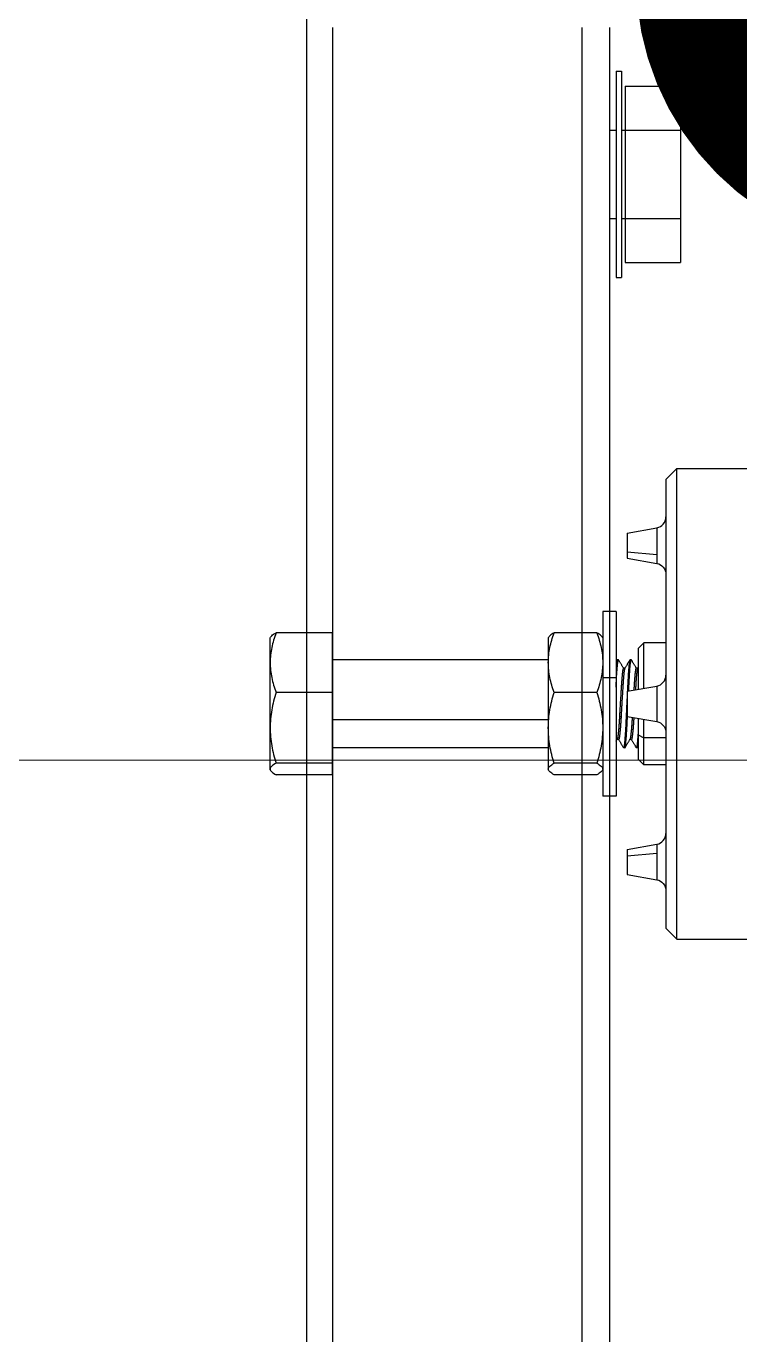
# Model space of a CAD drawing. Extents: x -32000 to 416743, y -254124 to 144214.
# Drawn here: x 257039.9 to 257168.8, y 74896.2 to 75132.6 of the extents above; entities that cross this region are included whole.
import ezdxf

# ---------------------------------------------------------------- set-up
doc = ezdxf.new("R2010")
doc.units = 0
doc.header["$LTSCALE"] = 10
doc.linetypes.add('H12PL4$0$JJP_三點線', pattern=[0.9, 0.3, -0.15, 0, -0.15, 0, -0.15, 0, -0.15])
doc.linetypes.add('XFM7P40ICA$0$H12PL4$0$JJP_三點線', pattern=[0.9, 0.3, -0.15, 0, -0.15, 0, -0.15, 0, -0.15])
for name, color, linetype in [('H12PL4$0$S-GRID', 252, 'Continuous'), ('XFM1P40$0$E-CBL-DIM', 250, 'Continuous'), ('XFM1P40$0$M-PIPE-CHWR13', 94, 'Continuous'), ('XFM1Q40$0$COL', 1, 'Continuous'), ('XFM1Q40$0$M-EQPM-MAU', 22, 'Continuous'), ('XFM7P40ICA$0$H12PL4$0$L40_19_MEJI', 252, 'Continuous'), ('XFM7P40ICA$0$H12PL4$0$S-GRID', 252, 'Continuous')]:
    doc.layers.add(name, color=color, linetype=linetype)
doc.styles.add('XFM1P40$0$dim-txt', font='isocp.shx', dxfattribs={"width": 0.7, "bigfont": 'chineset.shx'})
doc.dimstyles.new('XFM1P40$0$2000-dim', dxfattribs={"dimscale": 2000, "dimtxt": 0.1, "dimasz": 0.05, "dimexe": 0.1, "dimexo": 0.1, "dimgap": 0.05, "dimtad": 1, "dimdec": 0, "dimrnd": 5, "dimtxsty": 'XFM1P40$0$dim-txt', "dimblk": 'XFM1P40$0$_Dot', "dimcen": 2, "dimclrd": 256, "dimclre": 256, "dimclrt": 256, "dimadec": 0, "dimazin": 0, "dimtfac": 1, "dimtdec": 0, "dimtix": 1, "dimtmove": 2, "dimatfit": 3, "dimldrblk": 'XFM1P40$0$_Oblique', "dimfxl": 1, "dimtvp": 1, "dimarcsym": 0})

# ---------------------------------------------------------------- blocks, each defined once
blk = doc.blocks.new('H12PL4')
at = {"layer": 'H12PL4$0$S-GRID', "linetype": 'H12PL4$0$JJP_三點線', "lineweight": 0}
blk.add_line((-29000, 75000), (289600, 75000), dxfattribs=at)
blk = doc.blocks.new('XFM1P40$0$_Dot')
at = {"color": 0, "linetype": 'ByBlock', "lineweight": -2}
blk.add_line((-0.5, 0), (-1, 0), dxfattribs=at)
at = {"color": 0, "linetype": 'ByBlock', "const_width": 0.5}
blk.add_lwpolyline([(-0.25, 0, 1), (0.25, 0, 1)], format="xyb", close=True, dxfattribs=at)
blk = doc.blocks.new('*D288')
at = {"layer": 'DEFPOINTS', "color": 0, "transparency": 16777216}
for p in [(254630.54, 75140.63, 0), (257200, 75141.28), (257200, 75140.63, 0)]:
    blk.add_point(p, dxfattribs=at)
at = {"layer": 'XFM1P40$0$E-CBL-DIM', "lineweight": -2}
for p, q in [((254630.54, 75340.63), (254630.54, 75341.28)), ((257200, 75340.63), (257200, 75341.28)), ((254730.54, 75141.28), (257100, 75141.28))]:
    blk.add_line(p, q, dxfattribs=at)
at = {"layer": 'XFM1P40$0$E-CBL-DIM', "lineweight": -2, "xscale": 100, "yscale": 100, "zscale": 100, "rotation": 180}
blk.add_blockref('XFM1P40$0$_Dot', (254630.54, 75141.28), dxfattribs=at)
at = {"layer": 'XFM1P40$0$E-CBL-DIM', "lineweight": -2, "xscale": 100, "yscale": 100, "zscale": 100}
blk.add_blockref('XFM1P40$0$_Dot', (257200, 75141.28), dxfattribs=at)
at = {"layer": 'XFM1P40$0$E-CBL-DIM', "insert": (255915.27, 75341.3), "char_height": 200, "attachment_point": 5, "style": 'XFM1P40$0$dim-txt'}
blk.add_mtext('2570', dxfattribs=at)
blk = doc.blocks.new('XFM1P40$0$_Oblique')
at = {"color": 0, "linetype": 'ByBlock', "lineweight": -2}
blk.add_line((-0.5, -0.5), (0.5, 0.5), dxfattribs=at)
blk = doc.blocks.new('*D289')
at = {"layer": 'DEFPOINTS', "color": 0, "transparency": 16777216}
for p in [(257200, 75140.63, 0), (257620, 75141.28), (257620, 75140.63, 0)]:
    blk.add_point(p, dxfattribs=at)
at = {"layer": 'XFM1P40$0$E-CBL-DIM', "lineweight": -2}
for p, q in [((257200, 75340.63), (257200, 75341.28)), ((257620, 75340.63), (257620, 75341.28)), ((257100, 75141.28), (257000, 75141.28)), ((257200, 75141.28), (257620, 75141.28)), ((257720, 75141.28), (257820, 75141.28))]:
    blk.add_line(p, q, dxfattribs=at)
at = {"layer": 'XFM1P40$0$E-CBL-DIM', "lineweight": -2, "xscale": 100, "yscale": 100, "zscale": 100}
blk.add_blockref('XFM1P40$0$_Dot', (257200, 75141.28), dxfattribs=at)
at = {"layer": 'XFM1P40$0$E-CBL-DIM', "lineweight": -2, "xscale": 100, "yscale": 100, "zscale": 100, "rotation": 180}
blk.add_blockref('XFM1P40$0$_Dot', (257620, 75141.28), dxfattribs=at)
at = {"layer": 'XFM1P40$0$E-CBL-DIM', "insert": (257410, 75341.3), "char_height": 200, "attachment_point": 5, "style": 'XFM1P40$0$dim-txt'}
blk.add_mtext('420', dxfattribs=at)
blk = doc.blocks.new('XFM1Q40$0$JCZ-500鑄')
for p, q in [((-16.91, 258.48, 92), (-17.05, 258.4, 92)), ((6.91, 258.48, 92), (7.05, 258.4, 92)), ((-17.81, 247.2, 97.01), (-17.81, 257.41, 97.01)), ((-7.06, 247.2, 105.6), (-7.06, 257.41, 105.6)), ((5.75, 247.2, 100.59), (5.75, 257.41, 100.59)), ((7.81, 247.2, 86.99), (7.81, 257.41, 86.99)), ((-7.06, 247.2, 105.6), (-17.81, 247.2, 97.01)), ((-12.94, 208.24, 92), (-12.94, 247.2, 92)), ((5.75, 247.2, 100.59), (-7.06, 247.2, 105.6)), ((-2.11, 208.24, 99.39), (-2.11, 247.2, 99.39)), ((2.94, 208.27, 92), (2.94, 247.2, 92)), ((7.81, 247.2, 86.99), (5.75, 247.2, 100.59)), ((-16.91, 208.24, 92), (-17.05, 208.16, 92)), ((-12.94, 208.23, 92), (-12.94, 208.23, 92)), ((6.91, 208.24, 92), (7.05, 208.16, 92)), ((-17.81, 199.48, 97.01), (-17.81, 207.18, 97.01)), ((-7.06, 199.48, 105.6), (-7.06, 207.18, 105.6)), ((5.75, 199.48, 100.59), (5.75, 207.18, 100.59)), ((7.81, 199.48, 86.99), (7.81, 207.18, 86.99)), ((-21.66, 196, 92), (-21.66, 198.41, 92)), ((-16.91, 198.41, 92), (-17.05, 198.49, 92)), ((-9.69, 196, 107.99), (-9.69, 198.41, 107.99)), ((6.91, 198.41, 92), (7.05, 198.49, 92)), ((11.66, 196, 92), (11.66, 198.41, 92)), ((-35.84, 194, 106.5), (-36.79, 188.65, 106.5)), ((-32.45, 194, 108.46), (-31.97, 188.65, 109.28)), ((-31.31, 194, 106.5), (-30.37, 188.65, 106.5)), ((-12.94, 195.57, 92), (-12.94, 195.8, 92)), ((-11.44, 194.4, 92), (-11.44, 194.67, 92)), ((-7.27, 194, 123), (-8.21, 188.65, 123)), ((-2.73, 194, 123), (-1.79, 188.65, 123)), ((-2.65, 195.1, 98), (-2.65, 195.39, 98)), ((-2.11, 193.97, 99.39), (-2.11, 194.21, 99.39)), ((1.44, 195.54, 92), (1.44, 195.81, 92)), ((2.94, 194.41, 92), (2.94, 194.65, 92)), ((21.31, 194, 106.5), (20.37, 188.65, 106.5)), ((22.45, 194, 108.46), (21.97, 188.65, 109.28)), ((25.84, 194, 106.5), (26.79, 188.65, 106.5)), ((-15, 192, 92), (-16, 191, 92)), ((-12.94, 193.26, 92), (-12.94, 193.49, 92)), ((-11.44, 192.09, 92), (-11.44, 192.36, 92)), ((0.58, 192, 100.3), (1.14, 191, 101.13)), ((1.44, 193.23, 92), (1.44, 193.5, 92)), ((2.94, 192.1, 92), (2.94, 192.34, 92)), ((5, 192, 92), (6, 191, 92)), ((-16, 187, 92), (-16, 191, 92)), ((1.14, 187, 101.13), (1.14, 191, 101.13)), ((6, 187, 92), (6, 191, 92)), ((-45.5, 187, 90), (-47.5, 185, 90)), ((35.5, 187, 90), (37.5, 185, 90)), ((-47.5, 185, 90), (-47.5, 170, 90)), ((37.5, 185, 90), (37.5, 170, 90))]:
    blk.add_line(p, q)
at = {"extrusion": (9.92752e-17, -1, -9.95038e-17)}
for start, end in [(128.6329, 180), (68.6329, 128.6329), (8.6329, 68.6329), (0, 8.6329)]:
    blk.add_arc((-5, 92, -258.48), 11.91, start, end, dxfattribs=at)
at = {"extrusion": (-9.92752e-17, 1, 9.95038e-17)}
for centre, radius, start, end in [((5, 92, 208.24), 11.91, 0, 51.3671), ((5, 92, 208.24), 11.91, 51.3671, 111.3671), ((5, 92, 208.24), 11.91, 111.3671, 171.3671), ((5, 92, 208.24), 11.91, 171.3671, 180), ((5, 92, 198.41), 16.66, 0, 73.6602), ((5, 92, 198.41), 16.66, 73.6602, 180), ((5, 92, 196), 16.66, 0, 73.6602), ((5, 92, 196), 16.66, 73.6602, 180)]:
    blk.add_arc(centre, radius, start, end, dxfattribs=at)
at = {"extrusion": (-1.4638e-32, 1, 6.59239e-17)}
for centre, radius, start, end in [((33.58, 106.5, 194), 2.27, 0, 120), ((33.58, 106.5, 194), 2.27, 120, 180), ((5, 123, 194), 2.27, 0, 180), ((-23.58, 106.5, 194), 2.27, 0, 60), ((-23.58, 106.5, 194), 2.27, 60, 180), ((5, 90, 187), 40.5, 0, 180), ((33.58, 106.5, 188.65), 3.21, 0, 120), ((33.58, 106.5, 188.65), 3.21, 120, 180), ((5, 123, 188.65), 3.21, 0, 180), ((-23.58, 106.5, 188.65), 3.21, 0, 60), ((-23.58, 106.5, 188.65), 3.21, 60, 180)]:
    blk.add_arc(centre, radius, start, end, dxfattribs=at)
at = {"extrusion": (-2.03797e-16, 1, 1.14927e-16)}
for start, end in [(0, 74.8209), (105.1791, 123.9051), (123.9051, 180)]:
    blk.add_arc((5, 92, 192), 10, start, end, dxfattribs=at)
at = {"extrusion": (2.03797e-16, -1, -1.14927e-16)}
for start, end in [(104.7181, 180), (56.0949, 75.2819), (0, 56.0949)]:
    blk.add_arc((-5, 92, -191), 11, start, end, dxfattribs=at)
at = {"extrusion": (2.22045e-16, 6.59239e-17, -1)}
for centre in [(38.76, 189, -106.5), (10.18, 189, -123), (-18.4, 189, -106.5)]:
    blk.add_arc(centre, 2, 190, 270, dxfattribs=at)
for centre in [(-28.4, 189, 106.5), (0.18, 189, 123), (28.76, 189, 106.5)]:
    blk.add_arc(centre, 2, 190, 270)
at = {"extrusion": (1.4638e-32, -1, -6.59239e-17)}
blk.add_arc((-5, 90, -185), 42.5, 0, 180, dxfattribs=at)
for points, knots in [([(-17.81, 257.41, 97.01), (-16.93, 257.74, 97.71), (-16.05, 258.01, 98.42), (-14.26, 258.38, 99.85), (-13.35, 258.48, 100.57), (-12.44, 258.48, 101.31)], [0.000000238, 0.000000238, 0.000000238, 0.000000238, 0.003479813, 0.003479813, 0.006959387, 0.006959387, 0.006959387, 0.006959387]), ([(-17.05, 258.4, 92), (-17.13, 258.35, 92.55), (-17.22, 258.28, 93.1), (-17.47, 258.01, 94.78), (-17.64, 257.74, 95.9), (-17.81, 257.41, 97.01)], [0.008751144, 0.008751144, 0.008751144, 0.008751144, 0.010425951, 0.010425951, 0.013892515, 0.013892515, 0.013892515, 0.013892515]), ([(-12.44, 258.48, 101.31), (-11.98, 258.48, 101.67), (-11.52, 258.45, 102.04), (-10.62, 258.36, 102.76), (-10.17, 258.28, 103.12), (-8.83, 258.01, 104.19), (-7.94, 257.74, 104.9), (-7.06, 257.41, 105.6)], [0.006959387, 0.006959387, 0.006959387, 0.006959387, 0.008692669, 0.008692669, 0.010425951, 0.010425951, 0.013892515, 0.013892515, 0.013892515, 0.013892515]), ([(-7.06, 257.41, 105.6), (-6.02, 257.74, 105.19), (-4.96, 258.01, 104.77), (-2.82, 258.38, 103.94), (-1.74, 258.48, 103.52), (-0.66, 258.48, 103.09)], [0.012270797, 0.012270797, 0.012270797, 0.012270797, 0.015749711, 0.015749711, 0.019228625, 0.019228625, 0.019228625, 0.019228625]), ([(-0.66, 258.48, 103.09), (-0.12, 258.48, 102.88), (0.42, 258.45, 102.67), (1.51, 258.35, 102.24), (2.06, 258.28, 102.03), (3.66, 258, 101.4), (4.71, 257.73, 100.99), (5.75, 257.41, 100.59)], [0.019228625, 0.019228625, 0.019228625, 0.019228625, 0.020969115, 0.020969115, 0.022709605, 0.022709605, 0.026190586, 0.026190586, 0.026190586, 0.026190586]), ([(5.75, 257.41, 100.59), (5.91, 257.74, 99.48), (6.08, 258.01, 98.36), (6.43, 258.38, 96.09), (6.6, 258.48, 94.95), (6.78, 258.48, 93.79)], [0.000000238, 0.000000238, 0.000000238, 0.000000238, 0.003479813, 0.003479813, 0.006959387, 0.006959387, 0.006959387, 0.006959387]), ([(6.78, 258.48, 93.79), (6.87, 258.48, 93.21), (6.95, 258.45, 92.63), (7.13, 258.36, 91.48), (7.21, 258.28, 90.92), (7.47, 258.01, 89.22), (7.64, 257.74, 88.1), (7.81, 257.41, 86.99)], [0.006959387, 0.006959387, 0.006959387, 0.006959387, 0.008692669, 0.008692669, 0.010425951, 0.010425951, 0.013892515, 0.013892515, 0.013892515, 0.013892515]), ([(-12.44, 208.24, 101.31), (-12.89, 208.24, 100.94), (-13.35, 208.22, 100.58), (-14.26, 208.12, 99.85), (-14.71, 208.05, 99.49), (-16.05, 207.77, 98.42), (-16.93, 207.5, 97.71), (-17.81, 207.18, 97.01)], [0.006959387, 0.006959387, 0.006959387, 0.006959387, 0.008692669, 0.008692669, 0.010425951, 0.010425951, 0.013892515, 0.013892515, 0.013892515, 0.013892515]), ([(-17.81, 207.18, 97.01), (-17.64, 207.5, 95.9), (-17.47, 207.77, 94.78), (-17.22, 208.05, 93.1), (-17.13, 208.12, 92.55), (-17.05, 208.16, 92)], [0.000000238, 0.000000238, 0.000000238, 0.000000238, 0.003479813, 0.003479813, 0.005157916, 0.005157916, 0.005157916, 0.005157916]), ([(-7.06, 207.18, 105.6), (-7.94, 207.5, 104.9), (-8.83, 207.77, 104.19), (-10.62, 208.14, 102.76), (-11.52, 208.24, 102.04), (-12.44, 208.24, 101.31)], [0.000000238, 0.000000238, 0.000000238, 0.000000238, 0.003479813, 0.003479813, 0.006959387, 0.006959387, 0.006959387, 0.006959387]), ([(-0.66, 208.24, 103.09), (-1.74, 208.24, 103.52), (-2.82, 208.14, 103.94), (-4.96, 207.77, 104.77), (-6.02, 207.5, 105.19), (-7.06, 207.18, 105.6)], [0.011985728, 0.011985728, 0.011985728, 0.011985728, 0.015455748, 0.015455748, 0.018925767, 0.018925767, 0.018925767, 0.018925767]), ([(5.75, 207.18, 100.59), (4.71, 207.5, 100.99), (3.66, 207.77, 101.4), (2.06, 208.05, 102.03), (1.51, 208.12, 102.24), (0.42, 208.22, 102.67), (-0.12, 208.24, 102.88), (-0.66, 208.24, 103.09)], [0.005041565, 0.005041565, 0.005041565, 0.005041565, 0.008513646, 0.008513646, 0.010249687, 0.010249687, 0.011985728, 0.011985728, 0.011985728, 0.011985728]), ([(6.78, 208.24, 93.79), (6.69, 208.24, 94.37), (6.6, 208.22, 94.94), (6.43, 208.12, 96.09), (6.34, 208.05, 96.66), (6.08, 207.77, 98.36), (5.91, 207.5, 99.48), (5.75, 207.18, 100.59)], [0.006959387, 0.006959387, 0.006959387, 0.006959387, 0.008692669, 0.008692669, 0.010425951, 0.010425951, 0.013892515, 0.013892515, 0.013892515, 0.013892515]), ([(7.81, 207.18, 86.99), (7.64, 207.5, 88.1), (7.47, 207.77, 89.22), (7.13, 208.14, 91.49), (6.95, 208.24, 92.63), (6.78, 208.24, 93.79)], [0.000000238, 0.000000238, 0.000000238, 0.000000238, 0.003479813, 0.003479813, 0.006959387, 0.006959387, 0.006959387, 0.006959387]), ([(-17.81, 199.48, 97.01), (-16.93, 199.15, 97.71), (-16.05, 198.88, 98.42), (-14.26, 198.51, 99.85), (-13.35, 198.41, 100.57), (-12.44, 198.41, 101.31)], [0.000000238, 0.000000238, 0.000000238, 0.000000238, 0.003479813, 0.003479813, 0.006959387, 0.006959387, 0.006959387, 0.006959387]), ([(-17.05, 198.49, 92), (-17.13, 198.54, 92.55), (-17.22, 198.61, 93.1), (-17.47, 198.89, 94.78), (-17.64, 199.15, 95.9), (-17.81, 199.48, 97.01)], [0.008751144, 0.008751144, 0.008751144, 0.008751144, 0.010425951, 0.010425951, 0.013892515, 0.013892515, 0.013892515, 0.013892515]), ([(-12.44, 198.41, 101.31), (-11.98, 198.41, 101.67), (-11.52, 198.44, 102.04), (-10.62, 198.54, 102.76), (-10.17, 198.61, 103.12), (-8.83, 198.89, 104.19), (-7.94, 199.15, 104.9), (-7.06, 199.48, 105.6)], [0.006959387, 0.006959387, 0.006959387, 0.006959387, 0.008692669, 0.008692669, 0.010425951, 0.010425951, 0.013892515, 0.013892515, 0.013892515, 0.013892515]), ([(-7.06, 199.48, 105.6), (-6.02, 199.15, 105.19), (-4.96, 198.88, 104.77), (-2.82, 198.51, 103.94), (-1.74, 198.41, 103.52), (-0.66, 198.41, 103.09)], [0.012270797, 0.012270797, 0.012270797, 0.012270797, 0.015749711, 0.015749711, 0.019228625, 0.019228625, 0.019228625, 0.019228625]), ([(-0.66, 198.41, 103.09), (-0.12, 198.41, 102.88), (0.42, 198.44, 102.67), (1.51, 198.54, 102.24), (2.06, 198.61, 102.03), (3.66, 198.89, 101.4), (4.71, 199.16, 100.99), (5.75, 199.48, 100.59)], [0.019228625, 0.019228625, 0.019228625, 0.019228625, 0.020969115, 0.020969115, 0.022709605, 0.022709605, 0.026190586, 0.026190586, 0.026190586, 0.026190586]), ([(5.75, 199.48, 100.59), (5.91, 199.15, 99.48), (6.08, 198.88, 98.36), (6.43, 198.51, 96.09), (6.6, 198.41, 94.95), (6.78, 198.41, 93.79)], [0.000000238, 0.000000238, 0.000000238, 0.000000238, 0.003479813, 0.003479813, 0.006959387, 0.006959387, 0.006959387, 0.006959387]), ([(6.78, 198.41, 93.79), (6.87, 198.41, 93.21), (6.95, 198.44, 92.63), (7.13, 198.54, 91.48), (7.21, 198.61, 90.92), (7.47, 198.89, 89.22), (7.64, 199.15, 88.1), (7.81, 199.48, 86.99)], [0.006959387, 0.006959387, 0.006959387, 0.006959387, 0.008692669, 0.008692669, 0.010425951, 0.010425951, 0.013892515, 0.013892515, 0.013892515, 0.013892515])]:
    blk.add_open_spline(points, degree=3, knots=knots)
for points, weights in [([(2.94, 208.27, 92), (2.94, 208.25, 92.25), (2.92, 208.24, 92.5)], [0.966219245603, 0.972041373987, 0.978884300537]), ([(-12.94, 195.8, 92), (-12.94, 195.9, 94.15), (-11.85, 196, 96.01)], [0.966219245603, 0.919203944533, 0.93875499719]), ([(-6.51, 194, 99.79), (-4.25, 194.11, 100.23), (-2.11, 194.21, 99.39)], [0.933403369218, 0.927897064234, 1]), ([(-2.11, 193.97, 99.39), (-2.41, 193.96, 99.51), (-2.72, 193.95, 99.6)], [1, 0.989101589304, 0.979976281256])]:
    blk.add_rational_spline(points, weights, degree=2)
for points, weights, knots in [([(-8, 196, 99.35), (-9.06, 195.95, 98.92), (-9.96, 195.9, 98.2), (-13.22, 195.72, 95.59), (-12.92, 195.54, 91.42)], [0.946225770801, 0.96276346299, 1, 0.876286463219, 0.981049661807], [0.38943199, 0.38943199, 0.38943199, 0.39215686, 0.39215686, 0.40120991, 0.40120991, 0.40120991]), ([(-12.94, 193.49, 92), (-12.94, 193.66, 95.82), (-9.96, 193.82, 98.2), (-8.75, 193.89, 99.16), (-7.27, 193.96, 99.61)], [0.966219245603, 0.885848980212, 1, 0.950500475929, 0.937578078455], [0.59948985, 0.59948985, 0.59948985, 0.60784314, 0.60784314, 0.61146539, 0.61146539, 0.61146539]), ([(-11.44, 194.67, 92), (-11.44, 194.84, 95.1), (-9.02, 195, 97.03), (-6.12, 195.2, 99.35), (-2.65, 195.39, 98)], [0.966219245603, 0.885848980212, 1, 0.866025403784, 1], [0.59948985, 0.59948985, 0.59948985, 0.60784314, 0.60784314, 0.61764706, 0.61764706, 0.61764706]), ([(-11.41, 194.42, 92.62), (-11.15, 194.58, 95.33), (-9.02, 194.72, 97.03), (-6.12, 194.91, 99.35), (-2.65, 195.1, 98)], [0.951093392787, 0.898210738859, 1, 0.866025403784, 1], [0.60039446, 0.60039446, 0.60039446, 0.60784314, 0.60784314, 0.61764706, 0.61764706, 0.61764706]), ([(-2.65, 195.39, 98), (0.81, 195.58, 96.64), (1.36, 195.77, 92.97), (1.39, 195.78, 92.77), (1.41, 195.8, 92.58)], [1, 0.866025403784, 1, 0.991883649481, 0.984750696525], [0.61764706, 0.61764706, 0.61764706, 0.62745098, 0.62745098, 0.62804491, 0.62804491, 0.62804491]), ([(-2.65, 195.1, 98), (0.81, 195.29, 96.64), (1.36, 195.49, 92.97), (1.44, 195.51, 92.49), (1.44, 195.54, 92)], [1, 0.866025403784, 1, 0.980176423572, 0.966219245603], [0.61764706, 0.61764706, 0.61764706, 0.62745098, 0.62745098, 0.62890162, 0.62890162, 0.62890162]), ([(-2.11, 194.21, 99.39), (2.16, 194.4, 97.72), (2.85, 194.59, 93.19), (2.98, 194.63, 92.29), (2.91, 194.67, 91.38)], [1, 0.866025403784, 1, 0.970179475685, 0.953634060167], [0.61764706, 0.61764706, 0.61764706, 0.62745098, 0.62745098, 0.62963317, 0.62963317, 0.62963317]), ([(2.94, 194.41, 92), (2.94, 194.38, 92.6), (2.85, 194.36, 93.19), (2.16, 194.17, 97.72), (-2.11, 193.97, 99.39)], [0.966219245603, 0.980176423572, 1, 0.866025403784, 1], [0.42992191, 0.42992191, 0.42992191, 0.43137255, 0.43137255, 0.44117647, 0.44117647, 0.44117647]), ([(-7.31, 193.73, 99.59), (-8.77, 193.65, 99.15), (-9.96, 193.59, 98.2), (-13.22, 193.41, 95.59), (-12.92, 193.23, 91.42)], [0.937945327815, 0.951190250769, 1, 0.876286463219, 0.981049661807], [0.44740862, 0.44740862, 0.44740862, 0.45098039, 0.45098039, 0.46003344, 0.46003344, 0.46003344]), ([(-11.44, 192.36, 92), (-11.44, 192.54, 95.1), (-9.02, 192.7, 97.03), (-8.31, 192.74, 97.59), (-7.48, 192.8, 97.94)], [0.966219245603, 0.885848980212, 1, 0.963725471558, 0.947094091158], [0.54066633, 0.54066633, 0.54066633, 0.54901961, 0.54901961, 0.55167409, 0.55167409, 0.55167409]), ([(-11.41, 192.11, 92.62), (-11.15, 192.27, 95.33), (-9.02, 192.41, 97.03), (-8.34, 192.45, 97.58), (-7.53, 192.5, 97.92)], [0.951093392787, 0.898210738859, 1, 0.9648271399, 0.94812240917], [0.54157093, 0.54157093, 0.54157093, 0.54901961, 0.54901961, 0.55159347, 0.55159347, 0.55159347]), ([(-2.57, 193.09, 97.96), (0.82, 193.28, 96.58), (1.36, 193.47, 92.97), (1.39, 193.48, 92.77), (1.41, 193.49, 92.58)], [0.996404716472, 0.867847835758, 1, 0.991883649481, 0.984750696525], [0.55895689, 0.55895689, 0.55895689, 0.56862745, 0.56862745, 0.56922138, 0.56922138, 0.56922138]), ([(-2.52, 192.8, 97.94), (0.82, 192.99, 96.55), (1.36, 193.18, 92.97), (1.44, 193.2, 92.49), (1.44, 193.23, 92)], [0.994227373612, 0.86897673182, 1, 0.980176423572, 0.966219245603], [0.5590395, 0.5590395, 0.5590395, 0.56862745, 0.56862745, 0.57007809, 0.57007809, 0.57007809]), ([(-0.16, 192, 98.29), (2.37, 192.15, 96.34), (2.85, 192.28, 93.19), (2.98, 192.32, 92.29), (2.91, 192.36, 91.38)], [0.946584675497, 0.902860590163, 1, 0.970179475685, 0.953634060167], [0.561519035, 0.561519035, 0.561519035, 0.568627451, 0.568627451, 0.570809641, 0.570809641, 0.570809641]), ([(2.94, 192.1, 92), (2.94, 192.07, 92.6), (2.85, 192.05, 93.19), (2.76, 192.03, 93.75), (2.6, 192, 94.3)], [0.966219245603, 0.980176423572, 1, 0.981189853753, 0.967661628286], [0.488745439, 0.488745439, 0.488745439, 0.490196078, 0.490196078, 0.491572557, 0.491572557, 0.491572557])]:
    blk.add_rational_spline(points, weights, degree=2, knots=knots)
for points in [[(-11.44, 194.66, 91.42), (-12.92, 195.54, 91.42)], [(-12.91, 195.83, 92.62), (-12.63, 196, 92.62)], [(-12.91, 193.52, 92.62), (-11.41, 194.42, 92.62)], [(1.75, 196, 92.58), (1.41, 195.8, 92.58)], [(2.92, 194.38, 92.58), (1.41, 193.49, 92.58)], [(1.44, 195.56, 91.38), (2.91, 194.67, 91.38)], [(-11.44, 192.35, 91.42), (-12.92, 193.23, 91.42)], [(-11.59, 192, 92.62), (-11.41, 192.11, 92.62)], [(1.44, 193.25, 91.38), (2.91, 192.36, 91.38)], [(2.92, 192.08, 92.58), (2.79, 192, 92.58)]]:
    blk.add_open_spline(points, degree=1)
blk = doc.blocks.new('XFM1Q40$0$A$C6DF15AF1')
at = {"layer": 'XFM1Q40$0$M-EQPM-MAU'}
for p, q in [((13664.959, -13948.04, -1.411), (13590.52, -13948.04, -1.489)), ((13664.959, -13952.54, -0.911), (13590.52, -13952.54, -0.989)), ((13664.959, -13953.04, -1.411), (13590.52, -13953.04, -1.489)), ((13664.959, -13953.04, -1.411), (13590.52, -13953.04, -1.489)), ((13661.507, -13953.04, -13.36), (13661.507, -13953.16, -13.36)), ((13661.507, -13953.04, -8.76), (13661.507, -13953.16, -8.76)), ((13661.507, -13953.04, -4.16), (13661.507, -13953.16, -4.16)), ((13663.102, -13953.04, -13.36), (13663.102, -13953.16, -13.36)), ((13663.102, -13953.04, -8.76), (13663.102, -13953.16, -8.76)), ((13663.102, -13953.04, -4.16), (13663.102, -13953.16, -4.16)), ((13660.439, -13953.16, -13.36), (13660.439, -13953.26, -13.36)), ((13660.439, -13953.16, -8.76), (13660.439, -13953.26, -8.76)), ((13660.439, -13953.16, -4.16), (13660.439, -13953.26, -4.16)), ((13660.713, -13953.323, -13.36), (13660.713, -13954.323, -13.36)), ((13660.713, -13953.323, -8.76), (13660.713, -13954.323, -8.76)), ((13661.509, -13953.323, -2.782), (13660.713, -13953.323, -4.16)), ((13660.713, -13953.323, -4.16), (13660.713, -13954.323, -4.16)), ((13661.507, -13953.26, -13.36), (13661.507, -13953.323, -13.36)), ((13661.507, -13953.26, -8.76), (13661.507, -13953.323, -8.76)), ((13661.507, -13953.26, -4.16), (13661.507, -13953.323, -4.16)), ((13661.509, -13953.323, -2.782), (13661.509, -13954.323, -2.782)), ((13663.1, -13953.323, -2.782), (13661.509, -13953.323, -2.782)), ((13663.895, -13953.323, -4.16), (13663.1, -13953.323, -2.782)), ((13663.1, -13953.323, -2.782), (13663.1, -13954.323, -2.782)), ((13663.102, -13953.26, -13.36), (13663.102, -13953.323, -13.36)), ((13663.102, -13953.26, -8.76), (13663.102, -13953.323, -8.76)), ((13663.102, -13953.26, -4.16), (13663.102, -13953.323, -4.16)), ((13663.895, -13953.323, -13.36), (13663.895, -13954.323, -13.36)), ((13663.895, -13953.323, -8.76), (13663.895, -13954.323, -8.76)), ((13663.895, -13953.323, -4.16), (13663.895, -13954.323, -4.16)), ((13664.169, -13953.16, -13.36), (13664.169, -13953.26, -13.36)), ((13664.169, -13953.16, -8.76), (13664.169, -13953.26, -8.76)), ((13664.169, -13953.16, -4.16), (13664.169, -13953.26, -4.16)), ((13661.509, -13954.323, -2.782), (13660.713, -13954.323, -4.16)), ((13663.1, -13954.323, -2.782), (13661.509, -13954.323, -2.782)), ((13663.895, -13954.323, -4.16), (13663.1, -13954.323, -2.782))]:
    blk.add_line(p, q, dxfattribs=at)
at = {"layer": 'XFM1Q40$0$M-EQPM-MAU', "extrusion": (4.04453e-21, -1, 0)}
for centre in [(13662.304, -4.16, 13953.16), (13662.304, -4.16, 13953.26)]:
    blk.add_arc(centre, 1.865, 0, 180, dxfattribs=at)
at = {"layer": 'XFM1Q40$0$M-EQPM-MAU', "extrusion": (0, 0, -1), "xscale": 0.09999999999999998, "yscale": 0.09999999999999998, "zscale": -0.09999999999999999}
blk.add_blockref('XFM1Q40$0$JCZ-500鑄', (-13652.24, -13972.76, 1.95), dxfattribs=at)
blk = doc.blocks.new('XFM1Q40$0$A$C400517eb')
at = {"layer": 'XFM1Q40$0$COL', "xscale": 10.00000000000001, "yscale": 10.00000000000001, "zscale": 10.00000000000001, "rotation": 90}
blk.add_blockref('XFM1Q40$0$A$C6DF15AF1', (147014.81, -51517.22), dxfattribs=at)
blk = doc.blocks.new('XFM1Q40')
blk.add_blockref('XFM1Q40$0$A$C400517eb', (-29400, -10000))
blk = doc.blocks.new('XFM7P40ICA$0$H12PL4')
at = {"layer": 'XFM7P40ICA$0$H12PL4$0$L40_19_MEJI', "lineweight": 0}
blk.add_line((252850, 75000), (260600, 75000), dxfattribs=at)
at = {"layer": 'XFM7P40ICA$0$H12PL4$0$S-GRID', "linetype": 'XFM7P40ICA$0$H12PL4$0$JJP_三點線', "lineweight": 0}
blk.add_line((-29000, 75000), (289600, 75000), dxfattribs=at)
blk = doc.blocks.new('XFM7P40ICA')
blk.add_blockref('XFM7P40ICA$0$H12PL4', (0, 0))
blk = doc.blocks.new('XFM1P40')
at = {"layer": 'XFM1P40$0$M-PIPE-CHWR13'}
blk.add_line((257090.5, 78173.46, 0), (257090.5, 50480, 0), dxfattribs=at)
at = {"layer": 'XFM1P40$0$E-CBL-DIM'}
for base, p1, p2, picture, middle in [((257200, 75141.28), (254630.54, 75140.63, 0), (257200, 75140.63, 0), '*D288', (255915.27, 75341.3)), ((257620, 75141.28), (257200, 75140.63, 0), (257620, 75140.63, 0), '*D289', (257410, 75341.3))]:
    dim = blk.add_linear_dim(base=base, p1=p1, p2=p2, dimstyle='XFM1P40$0$2000-dim', dxfattribs=at)
    dim.commit()
    dim.dimension.update_dxf_attribs({"geometry": picture, "text_midpoint": middle})

msp = doc.modelspace()

# ---------------------------------------------------------------- block references
for name in ['XFM1P40', 'H12PL4', 'XFM7P40ICA', 'XFM1Q40']:
    msp.add_blockref(name, (0, 0))

doc.saveas('drawing.dxf')
